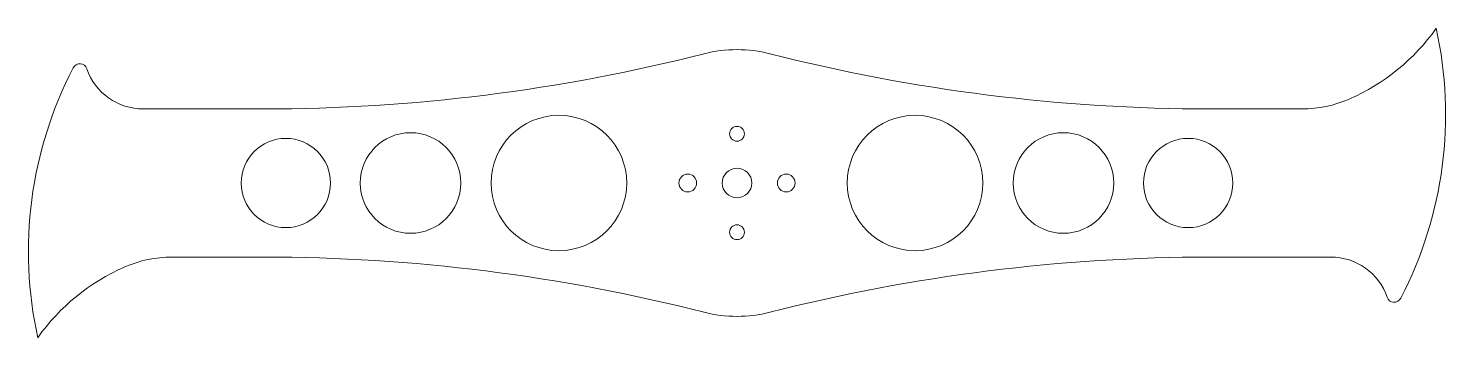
# Model space of a CAD drawing. Header units: inches. Extents: x -6 to 6, y -1.3 to 1.3.
import ezdxf

# ---------------------------------------------------------------- set-up
doc = ezdxf.new("R2010")
doc.units = ezdxf.units.IN
doc.header["$MEASUREMENT"] = 0

msp = doc.modelspace()

# ---------------------------------------------------------------- linework, layer by layer
at = {"color": 7, "linetype": 'Continuous', "lineweight": 15}
for p, q in [((-3.984, 0.625), (-5, 0.625)), ((3.984, 0.625), (4.759, 0.625)), ((-3.984, -0.625), (-4.759, -0.625)), ((3.984, -0.625), (5, -0.625))]:
    msp.add_line(p, q, dxfattribs=at)
for centre, radius in [((-1.5, 0), 0.571), ((1.5, 0), 0.571), ((-3.8, 0), 0.376), ((-2.75, 0), 0.424), ((0, 0.415), 0.0625), ((2.75, 0), 0.424), ((3.8, 0), 0.376), ((0, 0), 0.125), ((-0.415, 0), 0.0747), ((0.415, 0), 0.0747), ((0, -0.415), 0.0625)]:
    msp.add_circle(centre, radius, dxfattribs=at)
for centre, radius, start, end in [((4.459, 2.313), 1.75, 293.5443, 324.8377), ((2.608, 0.578), 3.361, 332.5536, 12.4911), ((-3.984, 15.625), 15, 270, 284.3054), ((0, 0), 1.125, 75.6946, 104.3054), ((3.984, 15.625), 15, 255.6946, 270), ((-2.608, -0.578), 3.361, 152.5536, 192.4911), ((-5.535, 0.943), 0.0625, 19.159, 152.5536), ((-5.001, 1.129), 0.504, 199.159, 270.0662), ((4.759, 1.625), 1, 270, 293.5443), ((-4.459, -2.313), 1.75, 113.5443, 144.8377), ((-4.759, -1.625), 1, 90, 113.5443), ((-3.984, -15.625), 15, 75.6946, 90), ((3.984, -15.625), 15, 90, 104.3054), ((5.001, -1.129), 0.504, 19.159, 90.0662), ((5.535, -0.943), 0.0625, 199.159, 332.5536), ((0, 0), 1.125, 255.6946, 284.3054)]:
    msp.add_arc(centre, radius, start, end, dxfattribs=at)

doc.saveas('drawing.dxf')
